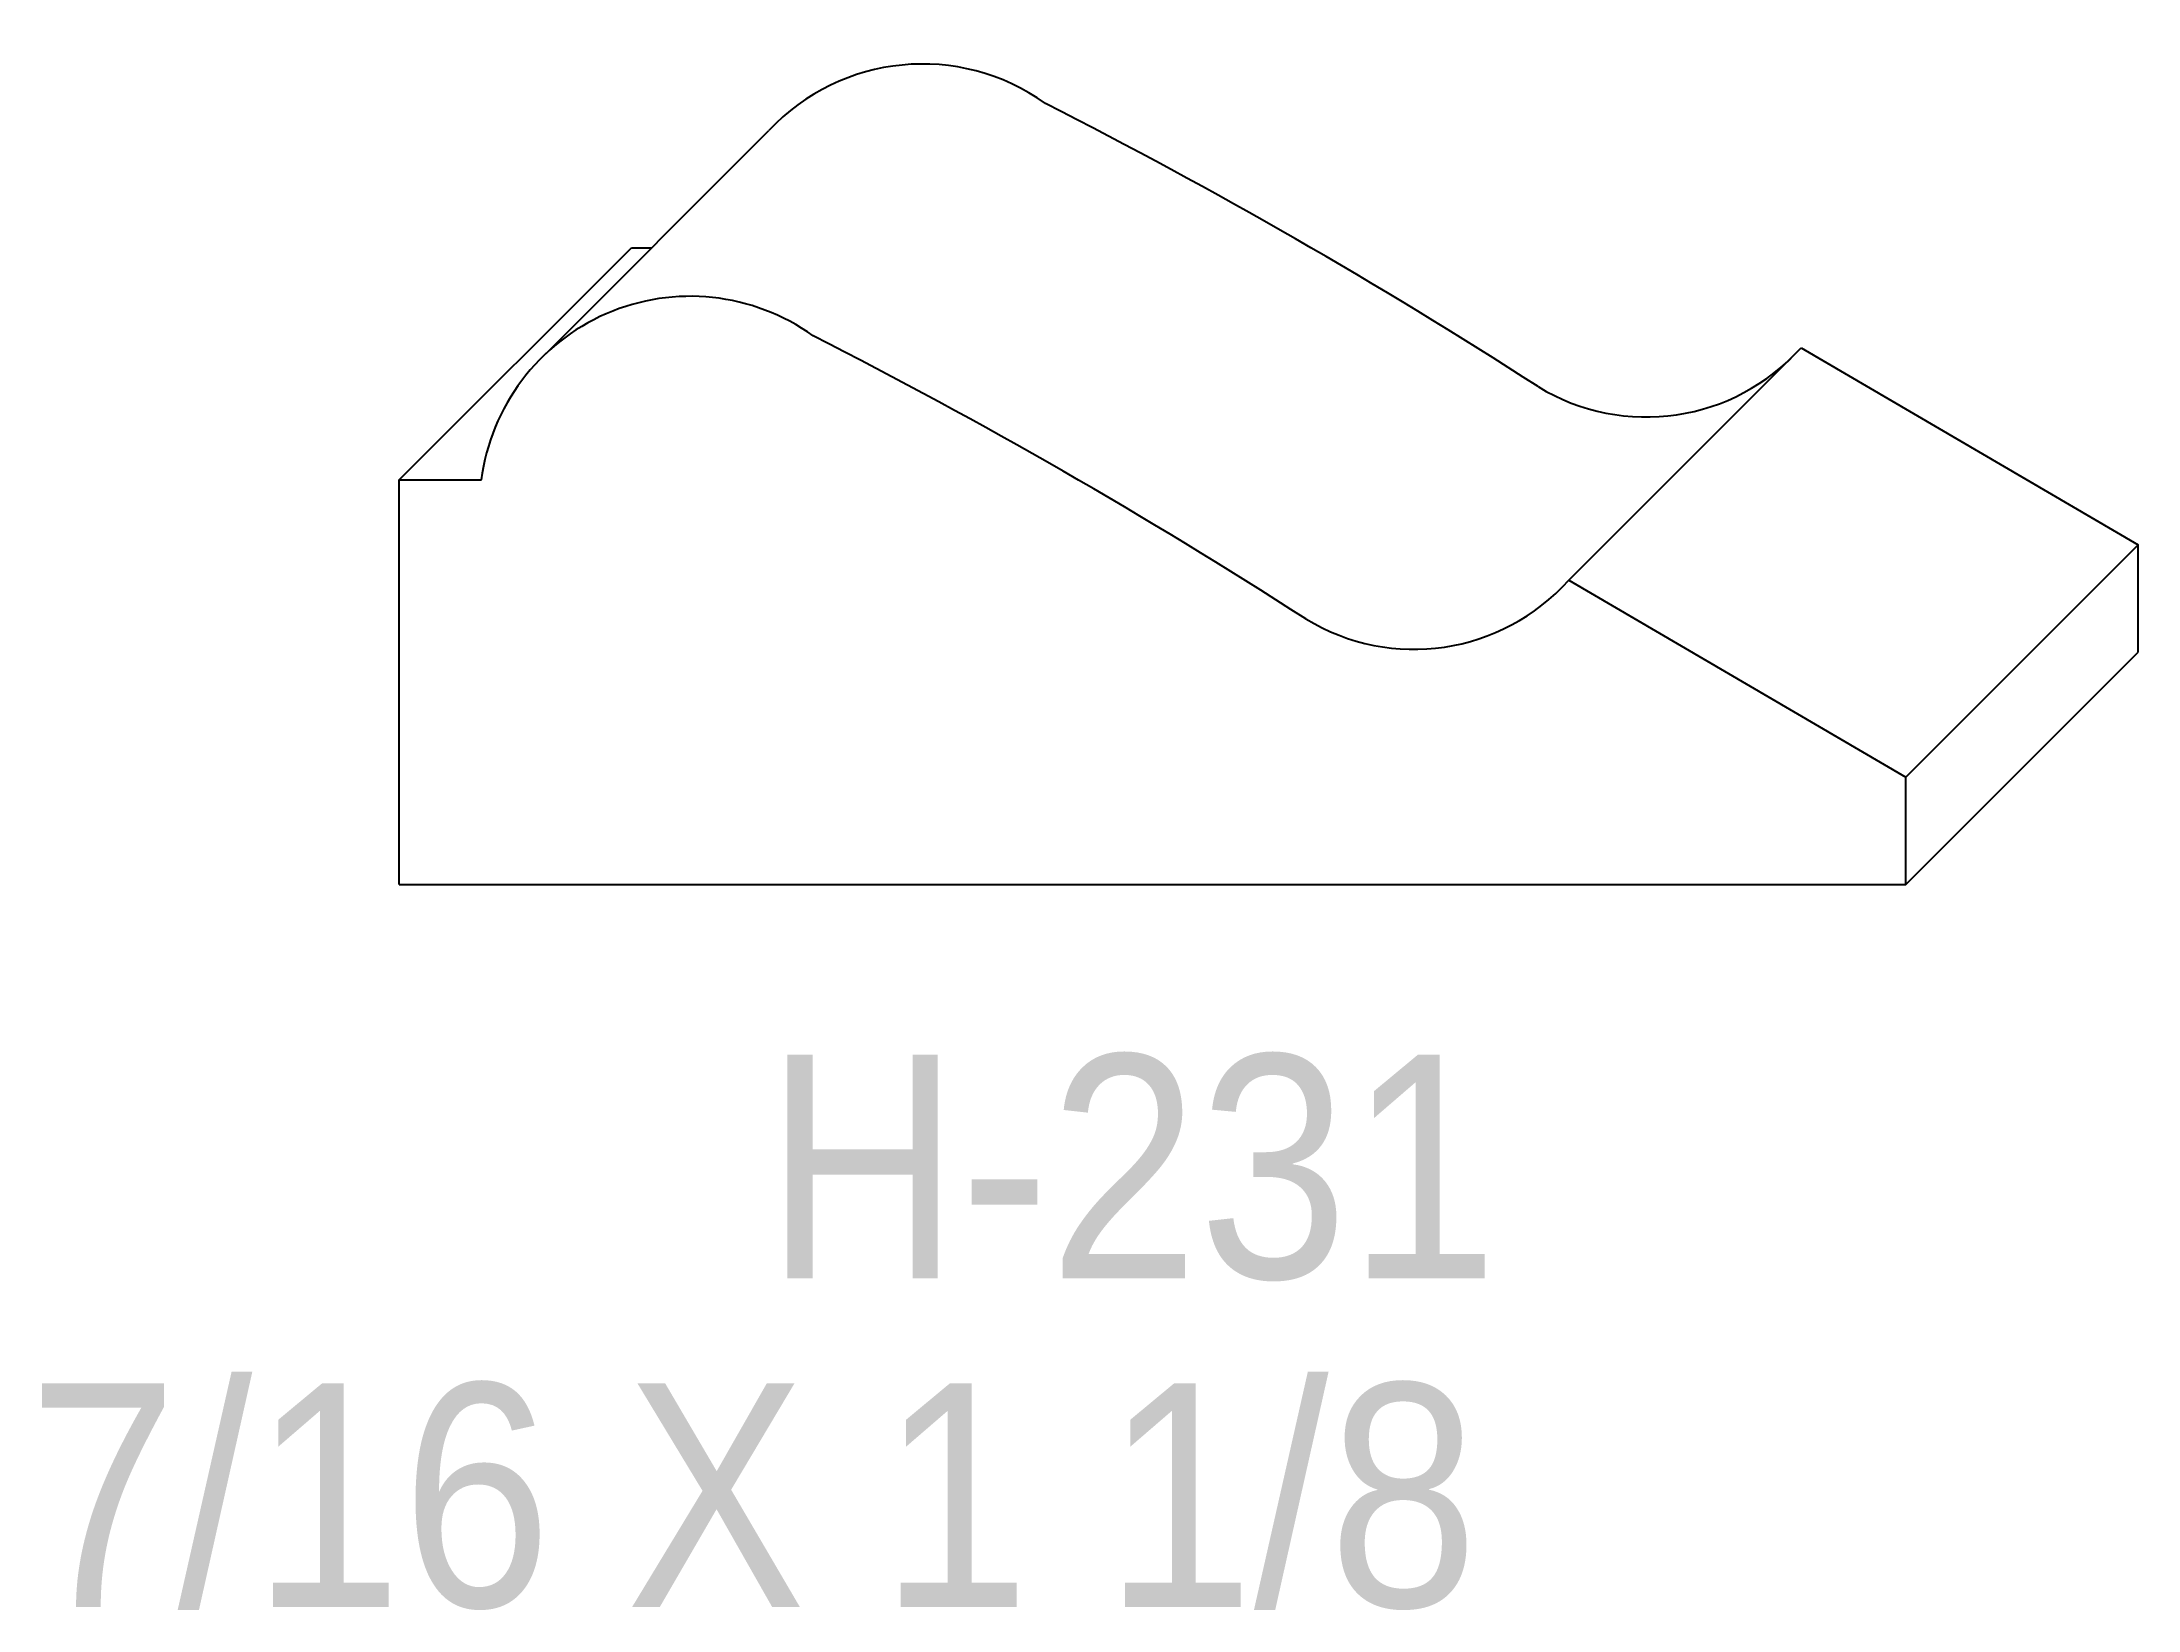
# Model space of a CAD drawing. Extents: x 79.41 to 81, y 153.87 to 155.07.
import ezdxf

# ---------------------------------------------------------------- set-up
doc = ezdxf.new("R2010")
doc.units = 0
doc.header["$LTSCALE"] = 5
doc.layers.add('PROFILE', color=7, linetype='CONTINUOUS')
doc.styles.add('TXT', font='TXT', dxfattribs={"height": 3.5})

msp = doc.modelspace()

# ---------------------------------------------------------------- linework, layer by layer
at = {"layer": 'PROFILE', "color": 1, "linetype": 'CONTINUOUS'}
for p, q in [((79.7905, 154.8295), (79.9601, 154.9991)), ((79.6788, 154.7333), (79.8555, 154.91)), ((79.8555, 154.91), (79.871, 154.91)), ((80.5685, 154.6572), (80.7453, 154.8339)), ((80.7453, 154.8339), (81.0017, 154.684)), ((79.6788, 154.7333), (79.7413, 154.7333)), ((79.6788, 154.4256), (79.6788, 154.7333)), ((80.8249, 154.5073), (81.0017, 154.684)), ((81.0017, 154.6023), (81.0017, 154.684)), ((80.5685, 154.6572), (80.8249, 154.5073)), ((80.8249, 154.4256), (81.0017, 154.6023)), ((80.8249, 154.4256), (80.8249, 154.5073)), ((79.6788, 154.4256), (80.8249, 154.4256))]:
    msp.add_line(p, q, dxfattribs=at)
for centre, major_axis, start_param, end_param in [((80.0769, 154.8894), (0, 0.1603), -0.62257, 0.817059), ((78.2376, 151.2202), (0, 4.2628), -0.572065, -0.470599), ((79.9002, 154.7127), (0, 0.1603), -0.62257, 1.441891), ((78.0608, 151.0435), (4.2628, 0), 0.998731, 1.100198), ((80.6275, 154.9391), (0.1579, 0), -2.118251, -0.729217), ((80.4508, 154.7624), (0.1579, 0), -2.118251, -0.729217)]:
    msp.add_ellipse(centre, major_axis=major_axis, ratio=1, start_param=start_param, end_param=end_param, dxfattribs=at)

# ---------------------------------------------------------------- texts
at = {"layer": 'PROFILE', "color": 1, "linetype": 'CONTINUOUS', "style": 'TXT', "width": 0.9}
for s, height, p in [('H-231', 0.16996, (79.9574, 154.1261)), ('7/16 X 1 1/8', 0.169956, (79.3965, 153.8761))]:
    msp.add_text(s, height=height, dxfattribs=at).set_placement(p)

doc.saveas('drawing.dxf')
